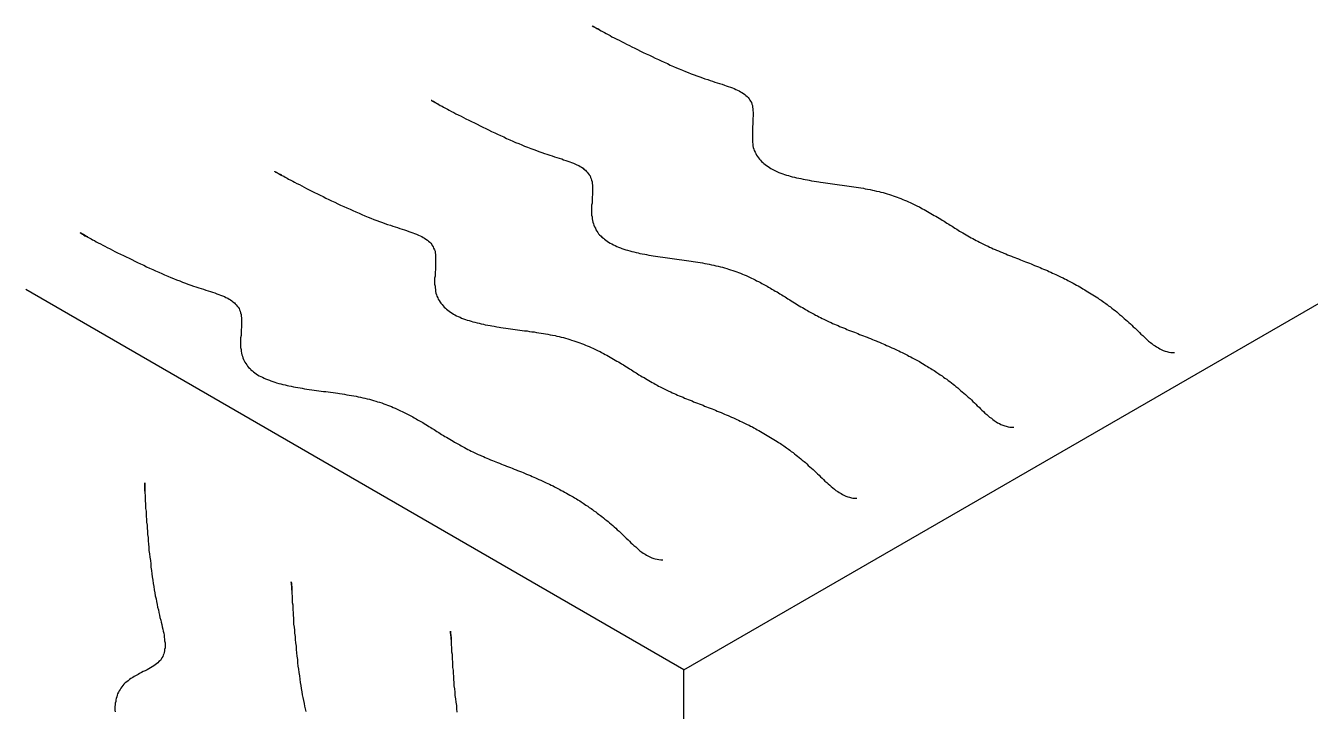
# Model space of a CAD drawing. Header units: feet. Extents: x 317 to 512, y -141 to 162.
# Drawn here: x 393.926 to 395.417, y -70.014 to -69.218 of the extents above; entities that cross this region are included whole.
import ezdxf

# ---------------------------------------------------------------- set-up
doc = ezdxf.new("R2010")
doc.units = ezdxf.units.FT
doc.header["$MEASUREMENT"] = 0
doc.layers.add('_35', color=53, linetype='Continuous')

msp = doc.modelspace()

# ---------------------------------------------------------------- linework, layer by layer
at = {"layer": '_35'}
for p, q in [((394.69005, -69.96572), (393.9258, -69.52448)), ((394.69005, -69.96572), (395.4543, -69.52448)), ((394.69005, -70.63654), (394.69005, -69.96572))]:
    msp.add_line(p, q, dxfattribs=at)
for points in [[(394.59154, -69.223, 0), (394.58989, -69.22195, 0), (394.58824, -69.22107, 0), (394.58659, -69.2203, 0), (394.58548, -69.21969, 0), (394.58493, -69.2192, 0), (394.58383, -69.21881, 0), (394.58328, -69.21854, 0), (394.58328, -69.21837, 0), (394.58328, -69.21837, 0), (394.58328, -69.21843, 0), (394.58328, -69.21859, 0), (394.58383, -69.21881, 0), (394.58438, -69.2192, 0), (394.58548, -69.21964, 0), (394.58659, -69.22019, 0), (394.58769, -69.22085, 0), (394.58879, -69.22151, 0), (394.59044, -69.22234, 0), (394.59209, -69.22322, 0), (394.59374, -69.22416, 0), (394.5954, -69.22515, 0), (394.5976, -69.22619, 0), (394.5998, -69.22735, 0), (394.60201, -69.22851, 0), (394.60421, -69.22977, 0), (394.60641, -69.23109, 0), (394.60916, -69.23242, 0), (394.61192, -69.23379, 0), (394.61467, -69.23522, 0), (394.61743, -69.23671, 0), (394.62073, -69.2382, 0), (394.62348, -69.23974, 0), (394.62679, -69.24128, 0), (394.62954, -69.24288, 0), (394.63285, -69.24448, 0), (394.63615, -69.24607, 0), (394.63945, -69.24773, 0), (394.64276, -69.24938, 0), (394.64606, -69.25098, 0), (394.64992, -69.25263, 0), (394.65322, -69.25428, 0), (394.65653, -69.25593, 0), (394.66038, -69.25758, 0), (394.66368, -69.25918, 0), (394.66699, -69.26083, 0), (394.67084, -69.26237, 0), (394.67415, -69.26397, 0), (394.678, -69.26551, 0), (394.68131, -69.26706, 0), (394.68461, -69.26854, 0), (394.68847, -69.26997, 0), (394.69177, -69.27141, 0), (394.69508, -69.27273, 0), (394.69838, -69.27405, 0), (394.70168, -69.27537, 0), (394.70499, -69.27658, 0), (394.70829, -69.27774, 0), (394.7116, -69.27884, 0), (394.71435, -69.27989, 0), (394.71765, -69.28093, 0), (394.72041, -69.28187, 0), (394.72316, -69.28281, 0), (394.72591, -69.28374, 0), (394.72867, -69.28462, 0), (394.73142, -69.2855, 0), (394.73418, -69.28633, 0), (394.73693, -69.28716, 0), (394.73913, -69.28798, 0), (394.74133, -69.28881, 0), (394.74409, -69.28964, 0), (394.74629, -69.29052, 0), (394.74849, -69.29134, 0), (394.75015, -69.29222, 0), (394.75235, -69.29316, 0), (394.754, -69.2941, 0), (394.75565, -69.29503, 0), (394.75731, -69.29602, 0), (394.75896, -69.29707, 0), (394.76061, -69.29817, 0), (394.76171, -69.29933, 0), (394.76336, -69.30054, 0), (394.76446, -69.30181, 0), (394.76557, -69.30313, 0), (394.76667, -69.30456, 0), (394.76722, -69.30605, 0), (394.76832, -69.30764, 0), (394.76887, -69.3093, 0), (394.76942, -69.31106, 0), (394.76942, -69.31293, 0), (394.76997, -69.31486, 0), (394.76997, -69.3169, 0), (394.77052, -69.31899, 0), (394.77052, -69.32119, 0), (394.77052, -69.32345, 0), (394.76997, -69.32571, 0), (394.76997, -69.32802, 0), (394.76997, -69.33039, 0), (394.76997, -69.33276, 0), (394.76942, -69.33518, 0), (394.76942, -69.33755, 0), (394.76942, -69.33991, 0), (394.76942, -69.34228, 0), (394.76942, -69.34465, 0), (394.76942, -69.34696, 0), (394.76942, -69.34922, 0), (394.76942, -69.35142, 0), (394.76942, -69.35357, 0), (394.76997, -69.35566, 0), (394.76997, -69.35765, 0), (394.77052, -69.35963, 0), (394.77107, -69.3615, 0), (394.77162, -69.36332, 0), (394.77273, -69.36508, 0), (394.77328, -69.36679, 0), (394.77438, -69.36839, 0), (394.77548, -69.36998, 0), (394.77658, -69.37153, 0), (394.77768, -69.37301, 0), (394.77878, -69.37439, 0), (394.77988, -69.37577, 0), (394.78154, -69.37709, 0), (394.78264, -69.37835, 0), (394.78429, -69.37957, 0), (394.78594, -69.38072, 0), (394.78759, -69.38188, 0), (394.78925, -69.38293, 0), (394.7909, -69.38397, 0), (394.79255, -69.38496, 0), (394.79475, -69.3859, 0), (394.79641, -69.38684, 0), (394.79861, -69.38772, 0), (394.80026, -69.38854, 0), (394.80246, -69.38937, 0), (394.80467, -69.39014, 0), (394.80687, -69.39086, 0), (394.80907, -69.39157, 0), (394.81127, -69.39223, 0), (394.81348, -69.39289, 0), (394.81568, -69.39355, 0), (394.81843, -69.3941, 0), (394.82064, -69.39471, 0), (394.82339, -69.39526, 0), (394.82559, -69.39581, 0), (394.82835, -69.39631, 0), (394.83055, -69.3968, 0), (394.8333, -69.39724, 0), (394.83551, -69.39774, 0), (394.83826, -69.39818, 0), (394.84101, -69.39862, 0), (394.84377, -69.39901, 0), (394.84652, -69.39945, 0), (394.84872, -69.39983, 0), (394.85148, -69.40022, 0), (394.85423, -69.4006, 0), (394.85698, -69.40099, 0), (394.85974, -69.40137, 0), (394.86249, -69.40176, 0), (394.86524, -69.40209, 0), (394.868, -69.40248, 0), (394.87075, -69.40286, 0), (394.8735, -69.40325, 0), (394.87626, -69.40363, 0), (394.87901, -69.40402, 0), (394.88177, -69.4044, 0), (394.88452, -69.40479, 0), (394.88727, -69.40517, 0), (394.89003, -69.40561, 0), (394.89278, -69.40605, 0), (394.89553, -69.4065, 0), (394.89829, -69.40694, 0), (394.90049, -69.40743, 0), (394.90324, -69.40793, 0), (394.906, -69.40842, 0), (394.90875, -69.40897, 0), (394.91095, -69.40952, 0), (394.91371, -69.41013, 0), (394.91646, -69.41068, 0), (394.91866, -69.41134, 0), (394.92142, -69.412, 0), (394.92362, -69.41266, 0), (394.92582, -69.41338, 0), (394.92858, -69.4141, 0), (394.93078, -69.41487, 0), (394.93298, -69.41564, 0), (394.93518, -69.41646, 0), (394.93739, -69.41729, 0), (394.93959, -69.41812, 0), (394.94179, -69.419, 0), (394.944, -69.41988, 0), (394.9462, -69.42076, 0), (394.9484, -69.42169, 0), (394.9506, -69.42263, 0), (394.95281, -69.42362, 0), (394.95501, -69.42456, 0), (394.95666, -69.42555, 0), (394.95886, -69.4266, 0), (394.96107, -69.42759, 0), (394.96327, -69.42863, 0), (394.96492, -69.42968, 0), (394.96713, -69.43073, 0), (394.96878, -69.43177, 0), (394.97098, -69.43287, 0), (394.97263, -69.43398, 0), (394.97484, -69.43508, 0), (394.97649, -69.43618, 0), (394.97869, -69.43728, 0), (394.98034, -69.43838, 0), (394.98255, -69.43948, 0), (394.9842, -69.44064, 0), (394.9864, -69.4418, 0), (394.98805, -69.4429, 0), (394.9897, -69.44405, 0), (394.99191, -69.44521, 0), (394.99356, -69.44637, 0), (394.99521, -69.44747, 0), (394.99741, -69.44862, 0), (394.99907, -69.44978, 0), (395.00127, -69.45094, 0), (395.00292, -69.45204, 0), (395.00457, -69.4532, 0), (395.00678, -69.45435, 0), (395.00843, -69.45545, 0), (395.01008, -69.45661, 0), (395.01228, -69.45771, 0), (395.01394, -69.45881, 0), (395.01559, -69.45991, 0), (395.01779, -69.46102, 0), (395.01944, -69.46212, 0), (395.02165, -69.46322, 0), (395.0233, -69.46426, 0), (395.0255, -69.46531, 0), (395.02715, -69.46636, 0), (395.02936, -69.4674, 0), (395.03101, -69.46845, 0), (395.03321, -69.46944, 0), (395.03486, -69.47043, 0), (395.03707, -69.47142, 0), (395.03872, -69.47236, 0), (395.04092, -69.47335, 0), (395.04312, -69.47429, 0), (395.04478, -69.47522, 0), (395.04698, -69.47611, 0), (395.04918, -69.47704, 0), (395.05138, -69.47792, 0), (395.05304, -69.4788, 0), (395.05524, -69.47968, 0), (395.05744, -69.48057, 0), (395.05964, -69.48139, 0), (395.0613, -69.48227, 0), (395.0635, -69.4831, 0), (395.0657, -69.48398, 0), (395.06791, -69.48481, 0), (395.07011, -69.48563, 0), (395.07176, -69.48646, 0), (395.07396, -69.48728, 0), (395.07617, -69.48811, 0), (395.07837, -69.48899, 0), (395.08057, -69.48982, 0), (395.08277, -69.49064, 0), (395.08443, -69.49147, 0), (395.08663, -69.4923, 0), (395.08883, -69.49312, 0), (395.09103, -69.49395, 0), (395.09324, -69.49477, 0), (395.09544, -69.4956, 0), (395.09709, -69.49648, 0), (395.0993, -69.49731, 0), (395.1015, -69.49819, 0), (395.1037, -69.49901, 0), (395.10535, -69.4999, 0), (395.10756, -69.50078, 0), (395.10976, -69.50166, 0), (395.11196, -69.50254, 0), (395.11361, -69.50348, 0), (395.11582, -69.50436, 0), (395.11802, -69.50529, 0), (395.11967, -69.50623, 0), (395.12187, -69.50717, 0), (395.12408, -69.5081, 0), (395.12573, -69.50904, 0), (395.12793, -69.51003, 0), (395.13014, -69.51096, 0), (395.13179, -69.51196, 0), (395.13399, -69.51295, 0), (395.13564, -69.51394, 0), (395.13785, -69.51499, 0), (395.1395, -69.51603, 0), (395.1417, -69.51702, 0), (395.1439, -69.51807, 0), (395.14555, -69.51917, 0), (395.14776, -69.52022, 0), (395.14941, -69.52132, 0), (395.15161, -69.52242, 0), (395.15326, -69.52352, 0), (395.15547, -69.52468, 0), (395.15712, -69.52578, 0), (395.15877, -69.52694, 0), (395.16097, -69.52809, 0), (395.16263, -69.5293, 0), (395.16483, -69.53052, 0), (395.16648, -69.53173, 0), (395.16868, -69.53294, 0), (395.17034, -69.53415, 0), (395.17199, -69.53542, 0), (395.17419, -69.53668, 0), (395.17584, -69.538, 0), (395.1775, -69.53927, 0), (395.1797, -69.54059, 0), (395.18135, -69.54197, 0), (395.183, -69.54329, 0), (395.18521, -69.54467, 0), (395.18686, -69.5461, 0), (395.18851, -69.54748, 0), (395.19071, -69.54891, 0), (395.19237, -69.55034, 0), (395.19402, -69.55183, 0), (395.19567, -69.55331, 0), (395.19787, -69.5548, 0), (395.19952, -69.55634, 0), (395.20118, -69.55789, 0), (395.20283, -69.55943, 0), (395.20503, -69.56102, 0), (395.20668, -69.56262, 0), (395.20834, -69.56427, 0), (395.20999, -69.56587, 0), (395.21164, -69.56758, 0), (395.21384, -69.56923, 0), (395.2155, -69.57094, 0), (395.21715, -69.57264, 0), (395.2188, -69.57435, 0), (395.22045, -69.57606, 0), (395.22265, -69.57777, 0), (395.22431, -69.57942, 0), (395.22596, -69.58102, 0), (395.22761, -69.58267, 0), (395.22926, -69.58421, 0), (395.23147, -69.5857, 0), (395.23312, -69.58713, 0), (395.23477, -69.58856, 0), (395.23697, -69.58988, 0), (395.23862, -69.59109, 0), (395.24083, -69.59225, 0), (395.24248, -69.5933, 0), (395.24468, -69.59429, 0), (395.24633, -69.59511, 0), (395.24854, -69.59588, 0), (395.25074, -69.59649, 0), (395.25294, -69.59699, 0), (395.25515, -69.59737, 0), (395.25735, -69.59759, 0), (395.25955, -69.59765, 0)], [(394.4054, -69.30963, 0), (394.4032, -69.30858, 0), (394.40155, -69.3077, 0), (394.40045, -69.30698, 0), (394.39934, -69.30632, 0), (394.39824, -69.30583, 0), (394.39769, -69.30544, 0), (394.39714, -69.30516, 0), (394.39659, -69.305, 0), (394.39659, -69.305, 0), (394.39659, -69.30505, 0), (394.39714, -69.30522, 0), (394.39769, -69.3055, 0), (394.39824, -69.30583, 0), (394.39879, -69.30627, 0), (394.3999, -69.30682, 0), (394.401, -69.30748, 0), (394.40265, -69.30819, 0), (394.40375, -69.30896, 0), (394.4054, -69.30985, 0), (394.40705, -69.31078, 0), (394.40926, -69.31177, 0), (394.41091, -69.31282, 0), (394.41311, -69.31398, 0), (394.41532, -69.31513, 0), (394.41752, -69.3164, 0), (394.42027, -69.31772, 0), (394.42302, -69.31904, 0), (394.42523, -69.32042, 0), (394.42798, -69.32185, 0), (394.43129, -69.32334, 0), (394.43404, -69.32483, 0), (394.43679, -69.32637, 0), (394.4401, -69.32791, 0), (394.4434, -69.32951, 0), (394.44671, -69.3311, 0), (394.45001, -69.3327, 0), (394.45331, -69.33435, 0), (394.45662, -69.336, 0), (394.45992, -69.3376, 0), (394.46323, -69.33925, 0), (394.46653, -69.34091, 0), (394.47039, -69.34256, 0), (394.47369, -69.34421, 0), (394.47699, -69.34581, 0), (394.48085, -69.34746, 0), (394.48415, -69.34906, 0), (394.48801, -69.3506, 0), (394.49131, -69.35214, 0), (394.49462, -69.35368, 0), (394.49847, -69.35517, 0), (394.50178, -69.3566, 0), (394.50508, -69.35803, 0), (394.50838, -69.35935, 0), (394.51224, -69.36068, 0), (394.51554, -69.362, 0), (394.51885, -69.36321, 0), (394.5216, -69.36437, 0), (394.52491, -69.36547, 0), (394.52821, -69.36651, 0), (394.53096, -69.36756, 0), (394.53427, -69.3685, 0), (394.53702, -69.36943, 0), (394.53978, -69.37037, 0), (394.54253, -69.37125, 0), (394.54528, -69.37213, 0), (394.54804, -69.37296, 0), (394.55024, -69.37378, 0), (394.55299, -69.37461, 0), (394.5552, -69.37544, 0), (394.5574, -69.37632, 0), (394.5596, -69.37714, 0), (394.5618, -69.37797, 0), (394.56401, -69.37885, 0), (394.56566, -69.37979, 0), (394.56786, -69.38072, 0), (394.56951, -69.38166, 0), (394.57117, -69.38265, 0), (394.57282, -69.3837, 0), (394.57392, -69.3848, 0), (394.57557, -69.38595, 0), (394.57667, -69.38717, 0), (394.57777, -69.38843, 0), (394.57888, -69.38975, 0), (394.57998, -69.39119, 0), (394.58108, -69.39267, 0), (394.58163, -69.39427, 0), (394.58218, -69.39592, 0), (394.58273, -69.39768, 0), (394.58328, -69.39956, 0), (394.58328, -69.40148, 0), (394.58383, -69.40352, 0), (394.58383, -69.40561, 0), (394.58383, -69.40782, 0), (394.58383, -69.41008, 0), (394.58383, -69.41233, 0), (394.58383, -69.41465, 0), (394.58328, -69.41701, 0), (394.58328, -69.41938, 0), (394.58328, -69.42181, 0), (394.58328, -69.42417, 0), (394.58273, -69.42654, 0), (394.58273, -69.42891, 0), (394.58273, -69.43128, 0), (394.58273, -69.43359, 0), (394.58273, -69.43585, 0), (394.58273, -69.43805, 0), (394.58328, -69.4402, 0), (394.58328, -69.44229, 0), (394.58383, -69.44427, 0), (394.58438, -69.44626, 0), (394.58493, -69.44813, 0), (394.58548, -69.44995, 0), (394.58603, -69.45171, 0), (394.58714, -69.45342, 0), (394.58769, -69.45507, 0), (394.58879, -69.45661, 0), (394.58989, -69.45815, 0), (394.59099, -69.45964, 0), (394.59209, -69.46102, 0), (394.59374, -69.46239, 0), (394.59485, -69.46371, 0), (394.5965, -69.46498, 0), (394.5976, -69.46619, 0), (394.59925, -69.46735, 0), (394.6009, -69.46851, 0), (394.60256, -69.46955, 0), (394.60421, -69.4706, 0), (394.60641, -69.47159, 0), (394.60806, -69.47253, 0), (394.61027, -69.47346, 0), (394.61192, -69.47434, 0), (394.61412, -69.47517, 0), (394.61632, -69.47599, 0), (394.61798, -69.47677, 0), (394.62018, -69.47748, 0), (394.62238, -69.4782, 0), (394.62458, -69.47886, 0), (394.62734, -69.47952, 0), (394.62954, -69.48018, 0), (394.63174, -69.48079, 0), (394.6345, -69.48134, 0), (394.6367, -69.48189, 0), (394.6389, -69.48244, 0), (394.64166, -69.48293, 0), (394.64441, -69.48343, 0), (394.64661, -69.48393, 0), (394.64937, -69.48437, 0), (394.65212, -69.48481, 0), (394.65432, -69.48525, 0), (394.65708, -69.48563, 0), (394.65983, -69.48607, 0), (394.66258, -69.48646, 0), (394.66534, -69.48684, 0), (394.66809, -69.48723, 0), (394.67084, -69.48761, 0), (394.6736, -69.488, 0), (394.67635, -69.48839, 0), (394.6791, -69.48872, 0), (394.68186, -69.4891, 0), (394.68461, -69.48949, 0), (394.68737, -69.48987, 0), (394.69012, -69.49026, 0), (394.69287, -69.49064, 0), (394.69563, -69.49103, 0), (394.69838, -69.49141, 0), (394.70058, -69.4918, 0), (394.70334, -69.49224, 0), (394.70609, -69.49268, 0), (394.70884, -69.49312, 0), (394.7116, -69.49356, 0), (394.71435, -69.49406, 0), (394.7171, -69.49455, 0), (394.71931, -69.49505, 0), (394.72206, -69.4956, 0), (394.72481, -69.49615, 0), (394.72702, -69.49676, 0), (394.72977, -69.49736, 0), (394.73252, -69.49797, 0), (394.73473, -69.49863, 0), (394.73693, -69.49929, 0), (394.73968, -69.50001, 0), (394.74189, -69.50072, 0), (394.74409, -69.50149, 0), (394.74684, -69.50226, 0), (394.74904, -69.50309, 0), (394.75125, -69.50392, 0), (394.75345, -69.50474, 0), (394.75565, -69.50562, 0), (394.75786, -69.5065, 0), (394.76006, -69.50739, 0), (394.76226, -69.50832, 0), (394.76446, -69.50926, 0), (394.76612, -69.51025, 0), (394.76832, -69.51119, 0), (394.77052, -69.51218, 0), (394.77273, -69.51322, 0), (394.77438, -69.51421, 0), (394.77658, -69.51526, 0), (394.77878, -69.51631, 0), (394.78044, -69.51735, 0), (394.78264, -69.5184, 0), (394.78429, -69.5195, 0), (394.78649, -69.5206, 0), (394.78814, -69.5217, 0), (394.79035, -69.52281, 0), (394.792, -69.52391, 0), (394.7942, -69.52501, 0), (394.79585, -69.52616, 0), (394.79806, -69.52727, 0), (394.79971, -69.52842, 0), (394.80136, -69.52952, 0), (394.80356, -69.53068, 0), (394.80522, -69.53184, 0), (394.80742, -69.53299, 0), (394.80907, -69.53409, 0), (394.81072, -69.53525, 0), (394.81293, -69.53641, 0), (394.81458, -69.53756, 0), (394.81623, -69.53867, 0), (394.81843, -69.53982, 0), (394.82009, -69.54098, 0), (394.82174, -69.54208, 0), (394.82394, -69.54324, 0), (394.82559, -69.54434, 0), (394.8278, -69.54544, 0), (394.82945, -69.54654, 0), (394.8311, -69.54764, 0), (394.8333, -69.54874, 0), (394.83496, -69.54984, 0), (394.83716, -69.55089, 0), (394.83881, -69.55194, 0), (394.84101, -69.55298, 0), (394.84267, -69.55403, 0), (394.84487, -69.55508, 0), (394.84652, -69.55607, 0), (394.84872, -69.55706, 0), (394.85038, -69.55805, 0), (394.85258, -69.55899, 0), (394.85478, -69.55998, 0), (394.85643, -69.56091, 0), (394.85864, -69.56185, 0), (394.86084, -69.56273, 0), (394.86249, -69.56367, 0), (394.86469, -69.56455, 0), (394.8669, -69.56543, 0), (394.8691, -69.56631, 0), (394.87075, -69.56719, 0), (394.87295, -69.56802, 0), (394.87516, -69.5689, 0), (394.87736, -69.56973, 0), (394.87901, -69.57061, 0), (394.88121, -69.57143, 0), (394.88342, -69.57226, 0), (394.88562, -69.57308, 0), (394.88782, -69.57397, 0), (394.89003, -69.57479, 0), (394.89168, -69.57562, 0), (394.89388, -69.57644, 0), (394.89608, -69.57727, 0), (394.89829, -69.5781, 0), (394.90049, -69.57892, 0), (394.90269, -69.57975, 0), (394.90434, -69.58057, 0), (394.90655, -69.5814, 0), (394.90875, -69.58223, 0), (394.91095, -69.58311, 0), (394.91316, -69.58393, 0), (394.91481, -69.58481, 0), (394.91701, -69.58564, 0), (394.91921, -69.58652, 0), (394.92142, -69.5874, 0), (394.92307, -69.58828, 0), (394.92527, -69.58917, 0), (394.92747, -69.5901, 0), (394.92913, -69.59098, 0), (394.93133, -69.59192, 0), (394.93353, -69.59286, 0), (394.93518, -69.59379, 0), (394.93739, -69.59473, 0), (394.93959, -69.59566, 0), (394.94124, -69.59666, 0), (394.94344, -69.59759, 0), (394.94565, -69.59858, 0), (394.9473, -69.59957, 0), (394.9495, -69.60062, 0), (394.95115, -69.60161, 0), (394.95336, -69.60266, 0), (394.95501, -69.60365, 0), (394.95721, -69.6047, 0), (394.95942, -69.6058, 0), (394.96107, -69.60684, 0), (394.96327, -69.60794, 0), (394.96492, -69.60905, 0), (394.96713, -69.61015, 0), (394.96878, -69.6113, 0), (394.97043, -69.61241, 0), (394.97263, -69.61356, 0), (394.97428, -69.61472, 0), (394.97649, -69.61593, 0), (394.97814, -69.61714, 0), (394.98034, -69.61835, 0), (394.98199, -69.61956, 0), (394.98365, -69.62078, 0), (394.98585, -69.62204, 0), (394.9875, -69.62331, 0), (394.9897, -69.62463, 0), (394.99136, -69.6259, 0), (394.99301, -69.62722, 0), (394.99521, -69.6286, 0), (394.99686, -69.62992, 0), (394.99852, -69.63129, 0), (395.00072, -69.63273, 0), (395.00237, -69.6341, 0), (395.00402, -69.63554, 0), (395.00567, -69.63697, 0), (395.00788, -69.63845, 0), (395.00953, -69.63994, 0), (395.01118, -69.64143, 0), (395.01283, -69.64297, 0), (395.01504, -69.64451, 0), (395.01669, -69.64605, 0), (395.01834, -69.64765, 0), (395.01999, -69.64925, 0), (395.0222, -69.6509, 0), (395.02385, -69.65255, 0), (395.0255, -69.6542, 0), (395.02715, -69.65586, 0), (395.0288, -69.65756, 0), (395.03046, -69.65927, 0), (395.03266, -69.66098, 0), (395.03431, -69.66269, 0), (395.03596, -69.66439, 0), (395.03762, -69.66604, 0), (395.03927, -69.6677, 0), (395.04147, -69.66929, 0), (395.04312, -69.67084, 0), (395.04478, -69.67232, 0), (395.04698, -69.67381, 0), (395.04863, -69.67519, 0), (395.05028, -69.67651, 0), (395.05249, -69.67772, 0), (395.05414, -69.67888, 0), (395.05634, -69.67992, 0), (395.05799, -69.68091, 0), (395.0602, -69.68174, 0), (395.0624, -69.68251, 0), (395.06405, -69.68312, 0), (395.06625, -69.68361, 0), (395.06846, -69.684, 0), (395.07066, -69.68422, 0), (395.07286, -69.68427, 0)], [(394.22312, -69.3919, 0), (394.22147, -69.39091, 0), (394.21981, -69.39003, 0), (394.21816, -69.38926, 0), (394.21706, -69.38865, 0), (394.21596, -69.3881, 0), (394.21541, -69.38772, 0), (394.21486, -69.3875, 0), (394.21486, -69.38733, 0), (394.21486, -69.38728, 0), (394.21486, -69.38733, 0), (394.21486, -69.3875, 0), (394.21541, -69.38777, 0), (394.21596, -69.3881, 0), (394.21706, -69.3886, 0), (394.21761, -69.38915, 0), (394.21926, -69.38975, 0), (394.22036, -69.39047, 0), (394.22147, -69.39124, 0), (394.22312, -69.39212, 0), (394.22532, -69.39306, 0), (394.22697, -69.39405, 0), (394.22918, -69.39515, 0), (394.23083, -69.39625, 0), (394.23358, -69.39746, 0), (394.23578, -69.39868, 0), (394.23799, -69.4, 0), (394.24074, -69.40132, 0), (394.24349, -69.40275, 0), (394.24625, -69.40418, 0), (394.249, -69.40561, 0), (394.25175, -69.4071, 0), (394.25506, -69.40864, 0), (394.25781, -69.41019, 0), (394.26112, -69.41178, 0), (394.26442, -69.41338, 0), (394.26773, -69.41503, 0), (394.27103, -69.41663, 0), (394.27433, -69.41828, 0), (394.27764, -69.41993, 0), (394.28094, -69.42158, 0), (394.2848, -69.42324, 0), (394.2881, -69.42489, 0), (394.29141, -69.42649, 0), (394.29526, -69.42814, 0), (394.29856, -69.42974, 0), (394.30242, -69.43133, 0), (394.30572, -69.43287, 0), (394.30903, -69.43447, 0), (394.31288, -69.43596, 0), (394.31619, -69.43745, 0), (394.31949, -69.43888, 0), (394.32335, -69.44031, 0), (394.32665, -69.44169, 0), (394.32996, -69.44301, 0), (394.33326, -69.44427, 0), (394.33656, -69.44549, 0), (394.33987, -69.44664, 0), (394.34262, -69.44774, 0), (394.34593, -69.44884, 0), (394.34923, -69.44984, 0), (394.35198, -69.45083, 0), (394.35474, -69.45176, 0), (394.35749, -69.45264, 0), (394.36024, -69.45353, 0), (394.363, -69.45441, 0), (394.36575, -69.45523, 0), (394.36795, -69.45611, 0), (394.37071, -69.45694, 0), (394.37291, -69.45777, 0), (394.37511, -69.45859, 0), (394.37732, -69.45942, 0), (394.37952, -69.4603, 0), (394.38172, -69.46118, 0), (394.38392, -69.46206, 0), (394.38558, -69.463, 0), (394.38723, -69.46393, 0), (394.38888, -69.46498, 0), (394.39053, -69.46603, 0), (394.39219, -69.46713, 0), (394.39329, -69.46823, 0), (394.39494, -69.46944, 0), (394.39604, -69.47071, 0), (394.39714, -69.47208, 0), (394.39769, -69.47352, 0), (394.39879, -69.475, 0), (394.39934, -69.47655, 0), (394.40045, -69.4782, 0), (394.401, -69.47996, 0), (394.401, -69.48183, 0), (394.40155, -69.48381, 0), (394.40155, -69.4858, 0), (394.40155, -69.48795, 0), (394.40155, -69.49009, 0), (394.40155, -69.49235, 0), (394.40155, -69.49466, 0), (394.40155, -69.49698, 0), (394.40155, -69.49934, 0), (394.40155, -69.50171, 0), (394.401, -69.50408, 0), (394.401, -69.5065, 0), (394.401, -69.50887, 0), (394.40045, -69.51124, 0), (394.40045, -69.51355, 0), (394.40045, -69.51587, 0), (394.40045, -69.51812, 0), (394.401, -69.52033, 0), (394.401, -69.52247, 0), (394.40155, -69.52457, 0), (394.40155, -69.52661, 0), (394.4021, -69.52853, 0), (394.40265, -69.5304, 0), (394.4032, -69.53222, 0), (394.4043, -69.53398, 0), (394.40485, -69.53569, 0), (394.40595, -69.53734, 0), (394.40705, -69.53894, 0), (394.40761, -69.54043, 0), (394.40926, -69.54191, 0), (394.41036, -69.54335, 0), (394.41146, -69.54472, 0), (394.41311, -69.54599, 0), (394.41421, -69.54726, 0), (394.41587, -69.54847, 0), (394.41752, -69.54968, 0), (394.41917, -69.55078, 0), (394.42082, -69.55188, 0), (394.42247, -69.55287, 0), (394.42413, -69.55387, 0), (394.42578, -69.55486, 0), (394.42798, -69.55574, 0), (394.43018, -69.55662, 0), (394.43184, -69.5575, 0), (394.43404, -69.55827, 0), (394.43624, -69.55904, 0), (394.43844, -69.55981, 0), (394.44065, -69.56053, 0), (394.44285, -69.56119, 0), (394.44505, -69.56185, 0), (394.44726, -69.56246, 0), (394.45001, -69.56306, 0), (394.45221, -69.56361, 0), (394.45442, -69.56416, 0), (394.45717, -69.56471, 0), (394.45937, -69.56521, 0), (394.46213, -69.56571, 0), (394.46488, -69.5662, 0), (394.46708, -69.56664, 0), (394.46984, -69.56708, 0), (394.47259, -69.56752, 0), (394.47534, -69.56796, 0), (394.47755, -69.56835, 0), (394.4803, -69.56873, 0), (394.48305, -69.56917, 0), (394.48581, -69.56956, 0), (394.48856, -69.56989, 0), (394.49131, -69.57028, 0), (394.49407, -69.57066, 0), (394.49682, -69.57105, 0), (394.49957, -69.57143, 0), (394.50233, -69.57176, 0), (394.50508, -69.57215, 0), (394.50783, -69.57253, 0), (394.51059, -69.57292, 0), (394.51334, -69.57331, 0), (394.51609, -69.57369, 0), (394.51885, -69.57413, 0), (394.5216, -69.57452, 0), (394.52436, -69.57496, 0), (394.52711, -69.5754, 0), (394.52931, -69.57589, 0), (394.53207, -69.57633, 0), (394.53482, -69.57683, 0), (394.53757, -69.57738, 0), (394.54033, -69.57788, 0), (394.54253, -69.57848, 0), (394.54528, -69.57903, 0), (394.54749, -69.57964, 0), (394.55024, -69.58024, 0), (394.55244, -69.5809, 0), (394.5552, -69.58162, 0), (394.5574, -69.58228, 0), (394.5596, -69.58305, 0), (394.56235, -69.58377, 0), (394.56456, -69.58459, 0), (394.56676, -69.58537, 0), (394.56896, -69.58619, 0), (394.57117, -69.58707, 0), (394.57337, -69.5879, 0), (394.57557, -69.58878, 0), (394.57777, -69.58972, 0), (394.57998, -69.59065, 0), (394.58218, -69.59159, 0), (394.58438, -69.59252, 0), (394.58659, -69.59352, 0), (394.58824, -69.59451, 0), (394.59044, -69.5955, 0), (394.59264, -69.59649, 0), (394.5943, -69.59754, 0), (394.5965, -69.59858, 0), (394.5987, -69.59963, 0), (394.60035, -69.60073, 0), (394.60256, -69.60178, 0), (394.60421, -69.60288, 0), (394.60641, -69.60398, 0), (394.60806, -69.60508, 0), (394.61027, -69.60618, 0), (394.61192, -69.60734, 0), (394.61412, -69.60844, 0), (394.61577, -69.60954, 0), (394.61743, -69.6107, 0), (394.61963, -69.61185, 0), (394.62128, -69.61296, 0), (394.62348, -69.61411, 0), (394.62514, -69.61527, 0), (394.62679, -69.61643, 0), (394.62899, -69.61758, 0), (394.63064, -69.61868, 0), (394.63229, -69.61984, 0), (394.6345, -69.621, 0), (394.63615, -69.62215, 0), (394.6378, -69.62325, 0), (394.64, -69.62441, 0), (394.64166, -69.62551, 0), (394.64386, -69.62661, 0), (394.64551, -69.62777, 0), (394.64716, -69.62887, 0), (394.64937, -69.62997, 0), (394.65102, -69.63107, 0), (394.65322, -69.63212, 0), (394.65487, -69.63322, 0), (394.65653, -69.63427, 0), (394.65873, -69.63531, 0), (394.66038, -69.63636, 0), (394.66258, -69.63735, 0), (394.66479, -69.63834, 0), (394.66644, -69.63939, 0), (394.66864, -69.64033, 0), (394.67029, -69.64132, 0), (394.6725, -69.64225, 0), (394.6747, -69.64319, 0), (394.67635, -69.64413, 0), (394.67855, -69.64506, 0), (394.68076, -69.64594, 0), (394.68241, -69.64682, 0), (394.68461, -69.64771, 0), (394.68681, -69.64859, 0), (394.68902, -69.64947, 0), (394.69067, -69.65035, 0), (394.69287, -69.65118, 0), (394.69508, -69.65206, 0), (394.69728, -69.65288, 0), (394.69948, -69.65371, 0), (394.70113, -69.65459, 0), (394.70334, -69.65542, 0), (394.70554, -69.65624, 0), (394.70774, -69.65707, 0), (394.70994, -69.65789, 0), (394.71215, -69.65872, 0), (394.7138, -69.65955, 0), (394.716, -69.66037, 0), (394.7182, -69.6612, 0), (394.72041, -69.66202, 0), (394.72261, -69.66285, 0), (394.72481, -69.66373, 0), (394.72647, -69.66456, 0), (394.72867, -69.66538, 0), (394.73087, -69.66626, 0), (394.73307, -69.66709, 0), (394.73473, -69.66797, 0), (394.73693, -69.66885, 0), (394.73913, -69.66973, 0), (394.74133, -69.67062, 0), (394.74299, -69.6715, 0), (394.74519, -69.67238, 0), (394.74739, -69.67331, 0), (394.74904, -69.6742, 0), (394.75125, -69.67513, 0), (394.75345, -69.67607, 0), (394.7551, -69.677, 0), (394.75731, -69.67799, 0), (394.75951, -69.67893, 0), (394.76116, -69.67992, 0), (394.76336, -69.68091, 0), (394.76557, -69.6819, 0), (394.76722, -69.6829, 0), (394.76942, -69.68389, 0), (394.77107, -69.68493, 0), (394.77328, -69.68598, 0), (394.77493, -69.68703, 0), (394.77713, -69.68807, 0), (394.77878, -69.68917, 0), (394.78099, -69.69022, 0), (394.78264, -69.69132, 0), (394.78484, -69.69248, 0), (394.78649, -69.69358, 0), (394.7887, -69.69474, 0), (394.79035, -69.69589, 0), (394.79255, -69.69705, 0), (394.7942, -69.69821, 0), (394.79641, -69.69942, 0), (394.79806, -69.70063, 0), (394.79971, -69.70184, 0), (394.80191, -69.70311, 0), (394.80356, -69.70437, 0), (394.80577, -69.70564, 0), (394.80742, -69.70691, 0), (394.80907, -69.70823, 0), (394.81127, -69.70955, 0), (394.81293, -69.71087, 0), (394.81458, -69.71225, 0), (394.81678, -69.71363, 0), (394.81843, -69.715, 0), (394.82009, -69.71643, 0), (394.82174, -69.71787, 0), (394.82394, -69.7193, 0), (394.82559, -69.72073, 0), (394.82725, -69.72222, 0), (394.82945, -69.72376, 0), (394.8311, -69.72525, 0), (394.83275, -69.72679, 0), (394.8344, -69.72838, 0), (394.83606, -69.72993, 0), (394.83826, -69.73158, 0), (394.83991, -69.73318, 0), (394.84156, -69.73483, 0), (394.84322, -69.73648, 0), (394.84487, -69.73819, 0), (394.84707, -69.73989, 0), (394.84872, -69.7416, 0), (394.85038, -69.74331, 0), (394.85203, -69.74496, 0), (394.85368, -69.74667, 0), (394.85588, -69.74832, 0), (394.85753, -69.74997, 0), (394.85919, -69.75157, 0), (394.86084, -69.75311, 0), (394.86304, -69.75465, 0), (394.86469, -69.75609, 0), (394.86635, -69.75746, 0), (394.86855, -69.75878, 0), (394.8702, -69.76, 0), (394.8724, -69.76115, 0), (394.87406, -69.76225, 0), (394.87626, -69.76319, 0), (394.87791, -69.76407, 0), (394.88011, -69.76479, 0), (394.88232, -69.76545, 0), (394.88452, -69.76594, 0), (394.88617, -69.76627, 0), (394.88837, -69.76649, 0), (394.89058, -69.7666, 0)], [(393.99788, -69.46338, 0), (393.99567, -69.46239, 0), (393.99402, -69.46146, 0), (393.99292, -69.46074, 0), (393.99182, -69.46008, 0), (393.99072, -69.45958, 0), (393.99017, -69.4592, 0), (393.98962, -69.45892, 0), (393.98907, -69.45881, 0), (393.98907, -69.45876, 0), (393.98907, -69.45881, 0), (393.98962, -69.45898, 0), (393.99017, -69.45925, 0), (393.99072, -69.45958, 0), (393.99127, -69.46008, 0), (393.99237, -69.46058, 0), (393.99347, -69.46124, 0), (393.99457, -69.46195, 0), (393.99623, -69.46272, 0), (393.99788, -69.4636, 0), (393.99953, -69.46454, 0), (394.00173, -69.46553, 0), (394.00338, -69.46658, 0), (394.00559, -69.46773, 0), (394.00779, -69.46895, 0), (394.00999, -69.47016, 0), (394.01275, -69.47148, 0), (394.0155, -69.4728, 0), (394.0177, -69.47418, 0), (394.02046, -69.47561, 0), (394.02376, -69.4771, 0), (394.02651, -69.47858, 0), (394.02927, -69.48013, 0), (394.03257, -69.48167, 0), (394.03588, -69.48326, 0), (394.03918, -69.48486, 0), (394.04249, -69.48646, 0), (394.04579, -69.48811, 0), (394.04909, -69.48976, 0), (394.0524, -69.49141, 0), (394.0557, -69.49307, 0), (394.05901, -69.49472, 0), (394.06286, -69.49632, 0), (394.06617, -69.49797, 0), (394.06947, -69.49962, 0), (394.07332, -69.50122, 0), (394.07663, -69.50281, 0), (394.08048, -69.50436, 0), (394.08379, -69.5059, 0), (394.08709, -69.50744, 0), (394.09095, -69.50893, 0), (394.09425, -69.51036, 0), (394.09756, -69.51179, 0), (394.10086, -69.51317, 0), (394.10472, -69.51449, 0), (394.10802, -69.51576, 0), (394.11132, -69.51697, 0), (394.11408, -69.51812, 0), (394.11738, -69.51923, 0), (394.12069, -69.52033, 0), (394.12344, -69.52132, 0), (394.12674, -69.52231, 0), (394.1295, -69.52325, 0), (394.13225, -69.52413, 0), (394.135, -69.52501, 0), (394.13776, -69.52589, 0), (394.14051, -69.52672, 0), (394.14271, -69.52754, 0), (394.14547, -69.52842, 0), (394.14767, -69.52925, 0), (394.14987, -69.53007, 0), (394.15208, -69.5309, 0), (394.15428, -69.53178, 0), (394.15648, -69.53266, 0), (394.15813, -69.53354, 0), (394.16034, -69.53448, 0), (394.16199, -69.53542, 0), (394.16364, -69.53641, 0), (394.16529, -69.53745, 0), (394.16639, -69.53856, 0), (394.16805, -69.53971, 0), (394.16915, -69.54092, 0), (394.17025, -69.54219, 0), (394.17135, -69.54357, 0), (394.17245, -69.54494, 0), (394.17355, -69.54643, 0), (394.1741, -69.54803, 0), (394.17466, -69.54968, 0), (394.17521, -69.55144, 0), (394.17576, -69.55331, 0), (394.17576, -69.55524, 0), (394.17631, -69.55728, 0), (394.17631, -69.55943, 0), (394.17631, -69.56158, 0), (394.17631, -69.56383, 0), (394.17631, -69.56609, 0), (394.17631, -69.56846, 0), (394.17576, -69.57077, 0), (394.17576, -69.57319, 0), (394.17576, -69.57556, 0), (394.17576, -69.57793, 0), (394.17521, -69.58035, 0), (394.17521, -69.58272, 0), (394.17521, -69.58504, 0), (394.17521, -69.58735, 0), (394.17521, -69.58961, 0), (394.17521, -69.59181, 0), (394.17576, -69.59396, 0), (394.17576, -69.59605, 0), (394.17631, -69.59809, 0), (394.17686, -69.60001, 0), (394.17741, -69.60189, 0), (394.17796, -69.6037, 0), (394.17851, -69.60547, 0), (394.17961, -69.60717, 0), (394.18016, -69.60883, 0), (394.18126, -69.61037, 0), (394.18237, -69.61191, 0), (394.18347, -69.6134, 0), (394.18457, -69.61483, 0), (394.18622, -69.61615, 0), (394.18732, -69.61747, 0), (394.18897, -69.61874, 0), (394.19008, -69.61995, 0), (394.19173, -69.62111, 0), (394.19338, -69.62226, 0), (394.19503, -69.62331, 0), (394.19668, -69.62436, 0), (394.19889, -69.62535, 0), (394.20054, -69.62628, 0), (394.20274, -69.62722, 0), (394.20439, -69.6281, 0), (394.2066, -69.62893, 0), (394.2088, -69.62975, 0), (394.21045, -69.63052, 0), (394.21265, -69.63124, 0), (394.21486, -69.63196, 0), (394.21706, -69.63267, 0), (394.21981, -69.63328, 0), (394.22202, -69.63394, 0), (394.22422, -69.63454, 0), (394.22697, -69.63509, 0), (394.22918, -69.63565, 0), (394.23138, -69.6362, 0), (394.23413, -69.63669, 0), (394.23689, -69.63719, 0), (394.23909, -69.63768, 0), (394.24184, -69.63812, 0), (394.2446, -69.63856, 0), (394.2468, -69.639, 0), (394.24955, -69.63945, 0), (394.25231, -69.63983, 0), (394.25506, -69.64022, 0), (394.25781, -69.6406, 0), (394.26057, -69.64099, 0), (394.26332, -69.64137, 0), (394.26607, -69.64176, 0), (394.26883, -69.64214, 0), (394.27158, -69.64253, 0), (394.27433, -69.64286, 0), (394.27709, -69.64325, 0), (394.27984, -69.64363, 0), (394.28259, -69.64402, 0), (394.28535, -69.6444, 0), (394.2881, -69.64479, 0), (394.2903, -69.64517, 0), (394.29306, -69.64561, 0), (394.29581, -69.646, 0), (394.29856, -69.64644, 0), (394.30132, -69.64688, 0), (394.30407, -69.64738, 0), (394.30683, -69.64782, 0), (394.30958, -69.64831, 0), (394.31178, -69.64886, 0), (394.31454, -69.64936, 0), (394.31729, -69.64991, 0), (394.31949, -69.65051, 0), (394.32225, -69.65112, 0), (394.325, -69.65173, 0), (394.3272, -69.65239, 0), (394.3294, -69.65305, 0), (394.33216, -69.65376, 0), (394.33436, -69.65453, 0), (394.33656, -69.65525, 0), (394.33932, -69.65602, 0), (394.34152, -69.65685, 0), (394.34372, -69.65767, 0), (394.34593, -69.6585, 0), (394.34813, -69.65938, 0), (394.35033, -69.66026, 0), (394.35253, -69.6612, 0), (394.35474, -69.66208, 0), (394.35694, -69.66302, 0), (394.35859, -69.66401, 0), (394.36079, -69.665, 0), (394.363, -69.66599, 0), (394.3652, -69.66698, 0), (394.36685, -69.66797, 0), (394.36906, -69.66902, 0), (394.37126, -69.67006, 0), (394.37291, -69.67111, 0), (394.37511, -69.67221, 0), (394.37677, -69.67326, 0), (394.37897, -69.67436, 0), (394.38062, -69.67546, 0), (394.38282, -69.67656, 0), (394.38448, -69.67766, 0), (394.38668, -69.67877, 0), (394.38833, -69.67992, 0), (394.39053, -69.68102, 0), (394.39219, -69.68218, 0), (394.39384, -69.68334, 0), (394.39604, -69.68444, 0), (394.39769, -69.68559, 0), (394.3999, -69.68675, 0), (394.40155, -69.68791, 0), (394.4032, -69.68901, 0), (394.4054, -69.69017, 0), (394.40705, -69.69132, 0), (394.40871, -69.69248, 0), (394.41091, -69.69358, 0), (394.41256, -69.69474, 0), (394.41421, -69.69584, 0), (394.41642, -69.69699, 0), (394.41807, -69.6981, 0), (394.42027, -69.6992, 0), (394.42192, -69.70035, 0), (394.42358, -69.70146, 0), (394.42578, -69.7025, 0), (394.42743, -69.7036, 0), (394.42963, -69.70465, 0), (394.43129, -69.70575, 0), (394.43349, -69.7068, 0), (394.43514, -69.70779, 0), (394.43734, -69.70883, 0), (394.439, -69.70983, 0), (394.4412, -69.71082, 0), (394.44285, -69.71181, 0), (394.44505, -69.7128, 0), (394.44726, -69.71374, 0), (394.44891, -69.71467, 0), (394.45111, -69.71561, 0), (394.45331, -69.71649, 0), (394.45497, -69.71743, 0), (394.45717, -69.71831, 0), (394.45937, -69.71919, 0), (394.46102, -69.72007, 0), (394.46323, -69.72095, 0), (394.46543, -69.72183, 0), (394.46763, -69.72266, 0), (394.46984, -69.72354, 0), (394.47149, -69.72436, 0), (394.47369, -69.72519, 0), (394.47589, -69.72602, 0), (394.4781, -69.7269, 0), (394.4803, -69.72772, 0), (394.4825, -69.72855, 0), (394.48415, -69.72938, 0), (394.48636, -69.7302, 0), (394.48856, -69.73103, 0), (394.49076, -69.73185, 0), (394.49296, -69.73268, 0), (394.49517, -69.73351, 0), (394.49682, -69.73433, 0), (394.49902, -69.73516, 0), (394.50123, -69.73604, 0), (394.50343, -69.73687, 0), (394.50563, -69.73769, 0), (394.50728, -69.73857, 0), (394.50949, -69.73945, 0), (394.51169, -69.74028, 0), (394.51389, -69.74116, 0), (394.51554, -69.74204, 0), (394.51775, -69.74298, 0), (394.51995, -69.74386, 0), (394.5216, -69.7448, 0), (394.5238, -69.74568, 0), (394.52601, -69.74661, 0), (394.52766, -69.74755, 0), (394.52986, -69.74849, 0), (394.53207, -69.74942, 0), (394.53372, -69.75041, 0), (394.53592, -69.7514, 0), (394.53812, -69.75234, 0), (394.53978, -69.75333, 0), (394.54198, -69.75438, 0), (394.54363, -69.75537, 0), (394.54583, -69.75642, 0), (394.54749, -69.75746, 0), (394.54969, -69.75851, 0), (394.55134, -69.75955, 0), (394.55354, -69.7606, 0), (394.55575, -69.7617, 0), (394.5574, -69.7628, 0), (394.55905, -69.76391, 0), (394.56125, -69.76506, 0), (394.56291, -69.76616, 0), (394.56511, -69.76732, 0), (394.56676, -69.76853, 0), (394.56896, -69.76969, 0), (394.57061, -69.7709, 0), (394.57282, -69.77211, 0), (394.57447, -69.77332, 0), (394.57612, -69.77459, 0), (394.57832, -69.7758, 0), (394.57998, -69.77712, 0), (394.58218, -69.77839, 0), (394.58383, -69.77971, 0), (394.58548, -69.78103, 0), (394.58769, -69.78235, 0), (394.58934, -69.78373, 0), (394.59099, -69.78511, 0), (394.59319, -69.78648, 0), (394.59485, -69.78786, 0), (394.5965, -69.78929, 0), (394.59815, -69.79078, 0), (394.60035, -69.79221, 0), (394.60201, -69.7937, 0), (394.60366, -69.79519, 0), (394.60531, -69.79673, 0), (394.60751, -69.79827, 0), (394.60916, -69.79981, 0), (394.61082, -69.80141, 0), (394.61247, -69.80301, 0), (394.61467, -69.80466, 0), (394.61632, -69.80631, 0), (394.61798, -69.80796, 0), (394.61963, -69.80967, 0), (394.62128, -69.81132, 0), (394.62293, -69.81303, 0), (394.62514, -69.81474, 0), (394.62679, -69.81644, 0), (394.62844, -69.81815, 0), (394.63009, -69.8198, 0), (394.63174, -69.82145, 0), (394.63395, -69.82305, 0), (394.6356, -69.82459, 0), (394.63725, -69.82608, 0), (394.6389, -69.82757, 0), (394.64111, -69.82894, 0), (394.64276, -69.83027, 0), (394.64496, -69.83148, 0), (394.64661, -69.83263, 0), (394.64882, -69.83368, 0), (394.65047, -69.83467, 0), (394.65267, -69.83555, 0), (394.65487, -69.83627, 0), (394.65653, -69.83687, 0), (394.65873, -69.83737, 0), (394.66093, -69.83776, 0), (394.66313, -69.83798, 0), (394.66534, -69.83809, 0)], [(394.06396, -69.75845, 0), (394.06396, -69.75636, 0), (394.06396, -69.75449, 0), (394.06396, -69.75295, 0), (394.06396, -69.75162, 0), (394.06396, -69.75058, 0), (394.06396, -69.74975, 0), (394.06396, -69.74915, 0), (394.06396, -69.74882, 0), (394.06396, -69.74871, 0), (394.06396, -69.74882, 0), (394.06396, -69.74915, 0), (394.06396, -69.7497, 0), (394.06396, -69.75041, 0), (394.06396, -69.75135, 0), (394.06396, -69.75245, 0), (394.06396, -69.75377, 0), (394.06396, -69.75526, 0), (394.06396, -69.75691, 0), (394.06396, -69.75873, 0), (394.06396, -69.76066, 0), (394.06451, -69.7628, 0), (394.06451, -69.76506, 0), (394.06451, -69.76749, 0), (394.06451, -69.77002, 0), (394.06506, -69.77266, 0), (394.06506, -69.77547, 0), (394.06506, -69.77833, 0), (394.06561, -69.78136, 0), (394.06561, -69.78445, 0), (394.06561, -69.78764, 0), (394.06617, -69.79095, 0), (394.06617, -69.7943, 0), (394.06672, -69.79777, 0), (394.06672, -69.8013, 0), (394.06727, -69.80488, 0), (394.06727, -69.80851, 0), (394.06782, -69.81215, 0), (394.06782, -69.81589, 0), (394.06837, -69.81964, 0), (394.06892, -69.82344, 0), (394.06892, -69.82729, 0), (394.06947, -69.83109, 0), (394.07002, -69.83495, 0), (394.07057, -69.8388, 0), (394.07112, -69.84266, 0), (394.07112, -69.84651, 0), (394.07167, -69.85031, 0), (394.07222, -69.85417, 0), (394.07277, -69.85791, 0), (394.07332, -69.86166, 0), (394.07388, -69.8654, 0), (394.07443, -69.86909, 0), (394.07498, -69.87267, 0), (394.07553, -69.87625, 0), (394.07608, -69.87972, 0), (394.07718, -69.88319, 0), (394.07773, -69.88649, 0), (394.07828, -69.8898, 0), (394.07883, -69.89299, 0), (394.07993, -69.89608, 0), (394.08048, -69.8991, 0), (394.08103, -69.90208, 0), (394.08159, -69.905, 0), (394.08269, -69.90781, 0), (394.08324, -69.9105, 0), (394.08379, -69.9132, 0), (394.08434, -69.91579, 0), (394.08489, -69.91832, 0), (394.08544, -69.9208, 0), (394.08599, -69.92317, 0), (394.08654, -69.92554, 0), (394.08654, -69.9278, 0), (394.08709, -69.93, 0), (394.08709, -69.93215, 0), (394.08764, -69.93418, 0), (394.08764, -69.93622, 0), (394.08764, -69.93815, 0), (394.08764, -69.94008, 0), (394.08709, -69.94189, 0), (394.08709, -69.94366, 0), (394.08654, -69.94542, 0), (394.08599, -69.94707, 0), (394.08544, -69.94867, 0), (394.08489, -69.95027, 0), (394.08379, -69.95175, 0), (394.08324, -69.95318, 0), (394.08214, -69.95462, 0), (394.08048, -69.95599, 0), (394.07938, -69.95731, 0), (394.07773, -69.95858, 0), (394.07608, -69.95979, 0), (394.07443, -69.961, 0), (394.07277, -69.96216, 0), (394.07057, -69.96326, 0), (394.06892, -69.96442, 0), (394.06672, -69.96552, 0), (394.06451, -69.96662, 0), (394.06231, -69.96772, 0), (394.06011, -69.96877, 0), (394.0579, -69.96987, 0), (394.05625, -69.97103, 0), (394.05405, -69.97213, 0), (394.05185, -69.97328, 0), (394.0502, -69.97444, 0), (394.04799, -69.97565, 0), (394.04634, -69.97692, 0), (394.04469, -69.97819, 0), (394.04304, -69.97951, 0), (394.04138, -69.98088, 0), (394.03973, -69.98232, 0), (394.03863, -69.98375, 0), (394.03753, -69.98529, 0), (394.03643, -69.98683, 0), (394.03533, -69.98837, 0), (394.03422, -69.99003, 0), (394.03367, -69.99168, 0), (394.03257, -69.99339, 0), (394.03202, -69.99509, 0), (394.03147, -69.99686, 0), (394.03092, -69.99867, 0), (394.03037, -70.00055, 0), (394.03037, -70.00242, 0), (394.02982, -70.00429, 0), (394.02982, -70.00622, 0), (394.02927, -70.0082, 0), (394.02927, -70.01018, 0), (394.02927, -70.01222, 0), (394.02982, -70.01431, 0)], [(394.23468, -69.87317, 0), (394.23468, -69.87102, 0), (394.23468, -69.8692, 0), (394.23468, -69.86766, 0), (394.23468, -69.86634, 0), (394.23468, -69.86524, 0), (394.23413, -69.86446, 0), (394.23413, -69.86386, 0), (394.23413, -69.86353, 0), (394.23413, -69.86342, 0), (394.23413, -69.86353, 0), (394.23413, -69.86386, 0), (394.23413, -69.86441, 0), (394.23413, -69.86513, 0), (394.23413, -69.86606, 0), (394.23413, -69.86716, 0), (394.23468, -69.86849, 0), (394.23468, -69.86997, 0), (394.23468, -69.87162, 0), (394.23468, -69.87339, 0), (394.23468, -69.87537, 0), (394.23468, -69.87752, 0), (394.23523, -69.87977, 0), (394.23523, -69.8822, 0), (394.23523, -69.88473, 0), (394.23523, -69.88737, 0), (394.23578, -69.89018, 0), (394.23578, -69.89305, 0), (394.23578, -69.89608, 0), (394.23633, -69.89916, 0), (394.23633, -69.90235, 0), (394.23689, -69.90566, 0), (394.23689, -69.90902, 0), (394.23689, -69.91249, 0), (394.23744, -69.91596, 0), (394.23799, -69.91954, 0), (394.23799, -69.92317, 0), (394.23854, -69.92686, 0), (394.23854, -69.93061, 0), (394.23909, -69.93435, 0), (394.23964, -69.93815, 0), (394.23964, -69.94195, 0), (394.24019, -69.9458, 0), (394.24074, -69.94966, 0), (394.24129, -69.95351, 0), (394.24129, -69.95737, 0), (394.24184, -69.96122, 0), (394.24239, -69.96502, 0), (394.24294, -69.96882, 0), (394.24349, -69.97262, 0), (394.24404, -69.97637, 0), (394.2446, -69.98011, 0), (394.24515, -69.98375, 0), (394.2457, -69.98738, 0), (394.24625, -69.99096, 0), (394.2468, -69.99443, 0), (394.24735, -69.99785, 0), (394.24845, -70.00121, 0), (394.249, -70.00451, 0), (394.24955, -70.00765, 0), (394.2501, -70.01079, 0), (394.2512, -70.01382, 0)], [(394.41972, -69.93033, 0), (394.41972, -69.92824, 0), (394.41972, -69.92636, 0), (394.41972, -69.92482, 0), (394.41917, -69.9235, 0), (394.41917, -69.92245, 0), (394.41917, -69.92163, 0), (394.41917, -69.92102, 0), (394.41917, -69.92069, 0), (394.41917, -69.92058, 0), (394.41917, -69.92069, 0), (394.41917, -69.92102, 0), (394.41917, -69.92157, 0), (394.41917, -69.92229, 0), (394.41917, -69.92323, 0), (394.41917, -69.92433, 0), (394.41917, -69.92565, 0), (394.41972, -69.92714, 0), (394.41972, -69.92879, 0), (394.41972, -69.93061, 0), (394.41972, -69.93253, 0), (394.41972, -69.93468, 0), (394.41972, -69.93694, 0), (394.42027, -69.93936, 0), (394.42027, -69.94189, 0), (394.42027, -69.94454, 0), (394.42082, -69.94735, 0), (394.42082, -69.95021, 0), (394.42082, -69.95324, 0), (394.42137, -69.95632, 0), (394.42137, -69.95952, 0), (394.42137, -69.96282, 0), (394.42192, -69.96618, 0), (394.42192, -69.96965, 0), (394.42247, -69.97317, 0), (394.42247, -69.97675, 0), (394.42302, -69.98039, 0), (394.42302, -69.98402, 0), (394.42358, -69.98777, 0), (394.42413, -69.99151, 0), (394.42413, -69.99531, 0), (394.42468, -69.99917, 0), (394.42523, -70.00297, 0), (394.42578, -70.00682, 0), (394.42578, -70.01068, 0), (394.42633, -70.01453, 0)]]:
    msp.add_polyline3d(points, dxfattribs=at)

doc.saveas('drawing.dxf')
